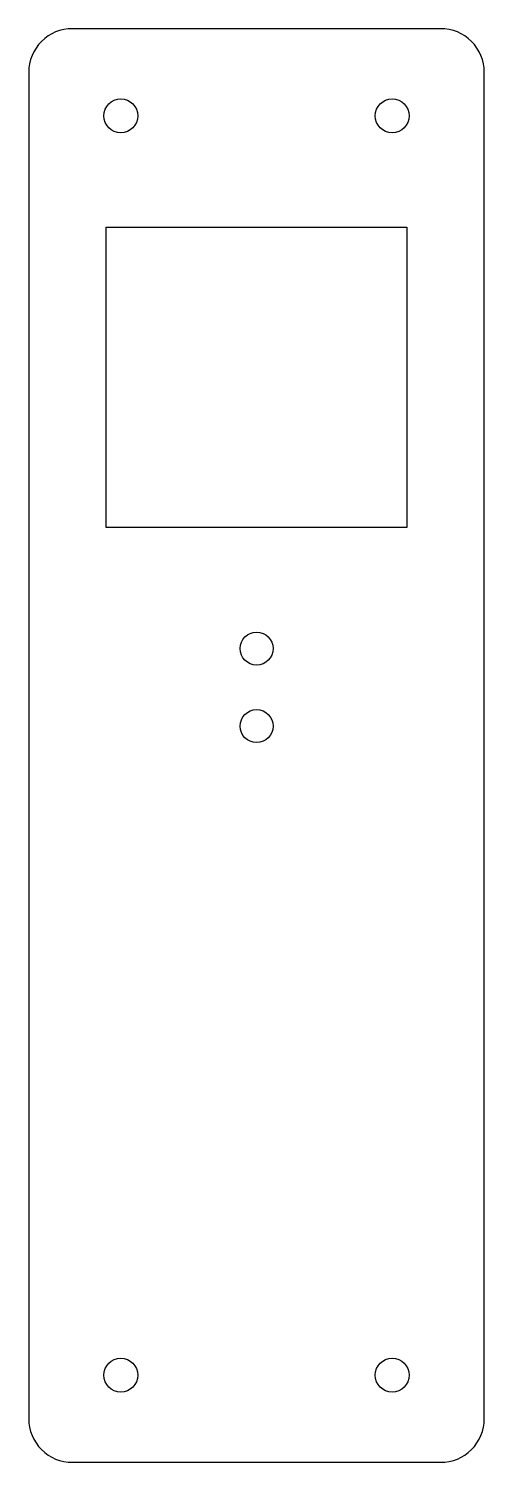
# Model space of a CAD drawing. Header units: millimetres. Extents: x -38 to 10, y -152 to -4.
import ezdxf

# ---------------------------------------------------------------- set-up
doc = ezdxf.new("R2010")
doc.units = ezdxf.units.MM
doc.layers.get('0').update_dxf_attribs({"linetype": 'CONTINUOUS'})

msp = doc.modelspace()

# ---------------------------------------------------------------- linework, layer by layer
msp.add_lwpolyline([(9.5, -147.5), (9.5, -8.5, 0.414214), (5, -4), (-33, -4, 0.414214), (-37.5, -8.5), (-37.5, -147.5, 0.414214), (-33, -152), (5, -152, 0.414214)], format="xyb", close=True)
msp.add_lwpolyline([(1.5, -24.5), (1.5, -55.5), (-29.5, -55.5), (-29.5, -24.5)], close=True)
for centre, radius in [((-28, -13), 1.75), ((0, -13), 1.75), ((-13.99, -68), 1.7), ((-13.99, -76), 1.7), ((-28, -143), 1.75), ((0, -143), 1.75)]:
    msp.add_circle(centre, radius)

doc.saveas('drawing.dxf')
